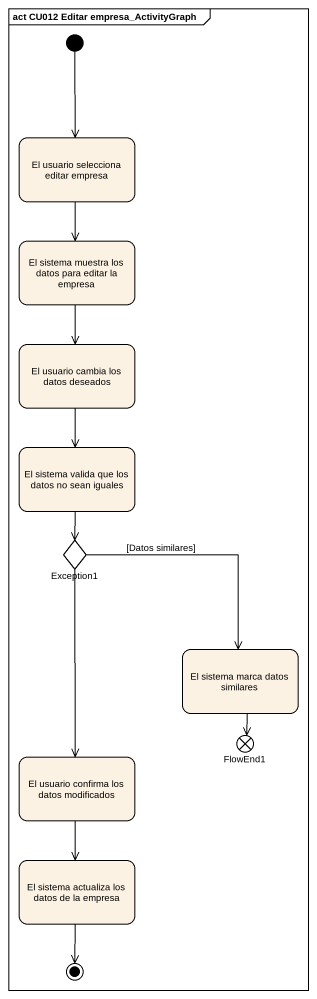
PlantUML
@startuml
mainframe act CU012 Editar empresa_ActivityGraph
hide empty description
state "El usuario selecciona editar empresa" as El_usuario_selecciona
state "El sistema muestra los datos para editar la empresa" as El_sistema_muestra_los
state "El usuario cambia los datos deseados" as El_usuario_cambia_los_datos
state "El sistema valida que los datos no sean iguales" as El_sistema_valida_que_los
state Exception1 <<choice>>
state "El sistema marca datos similares" as El_sistema_marca_datos
state FlowEnd1 <<end>>
state "El usuario confirma los datos modificados" as El_usuario_confirma_los
state "El sistema actualiza los datos de la empresa" as El_sistema_actualiza_los
[*] --> El_usuario_selecciona
El_usuario_selecciona --> El_sistema_muestra_los
El_sistema_muestra_los --> El_usuario_cambia_los_datos
El_usuario_cambia_los_datos --> El_sistema_valida_que_los
El_sistema_valida_que_los --> Exception1
Exception1 --> El_sistema_marca_datos : [Datos similares]
Exception1 --> El_usuario_confirma_los
El_sistema_marca_datos --> FlowEnd1
El_usuario_confirma_los --> El_sistema_actualiza_los
El_sistema_actualiza_los --> [*]
@enduml
